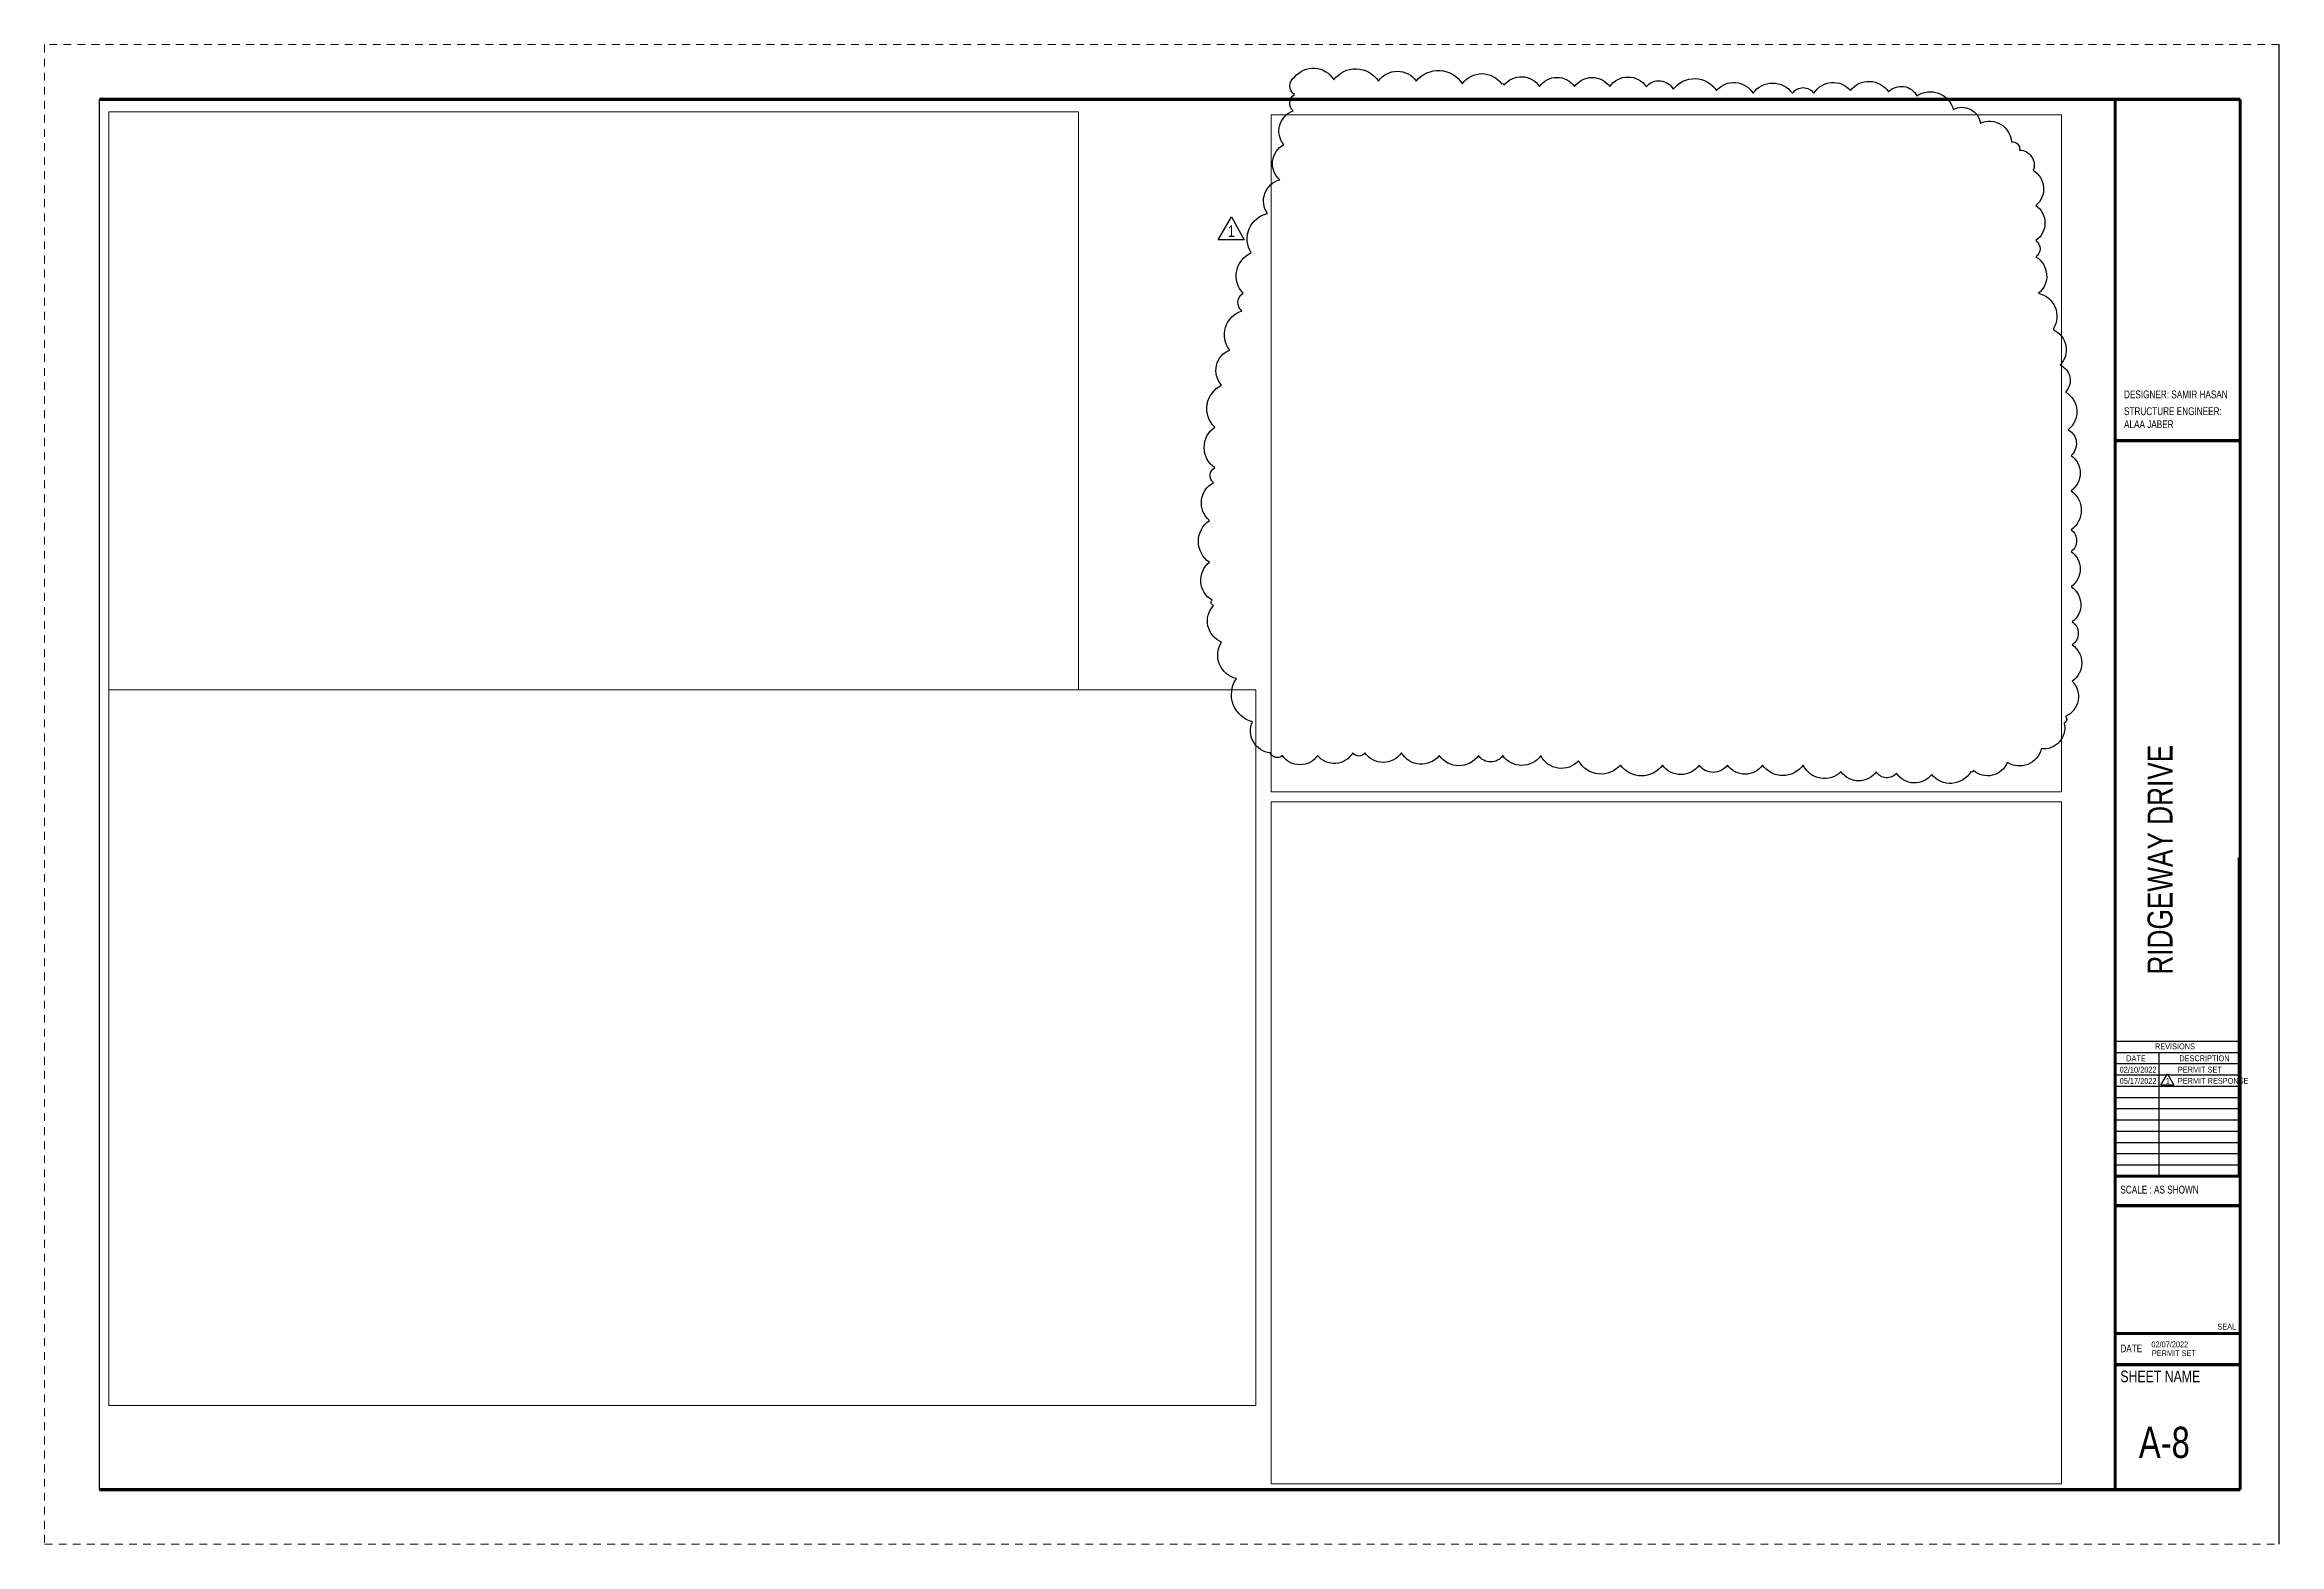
# Paper-space layout 'A8' of a CAD drawing. Extents: x 38.4 to 74.2, y 15.7 to 39.7.
import ezdxf

# ---------------------------------------------------------------- set-up
doc = ezdxf.new("R2010")
doc.units = 0
doc.header["$LTSCALE"] = 20
doc.header["$MEASUREMENT"] = 0
doc.linetypes.add('HIDDEN2', pattern=[0.1875, 0.125, -0.0625])
doc.layers.get('0').update_dxf_attribs({"lineweight": 9})
doc.layers.add('Border', color=53, linetype='Continuous')
doc.layers.add('No Plot', color=33, linetype='HIDDEN2', lineweight=18, plot=False)
doc.styles.add('Text - MM', font='arial.ttf', dxfattribs={"width": 0.75, "height": 0.09375})

psp = doc.layouts.new('A8')

# ---------------------------------------------------------------- linework, layer by layer
at = {"linetype": 'HIDDEN2', "ltscale": 0.05}
for p, q in [((74.164, 39.701), (38.414, 39.701)), ((38.414, 39.701), (38.414, 15.701)), ((38.414, 15.701), (74.164, 15.701))]:
    psp.add_line(p, q, dxfattribs=at)
at = {"layer": 'Border'}
for p, q in [((74.164, 15.701), (74.164, 39.701)), ((39.289, 38.826), (73.539, 38.826)), ((73.539, 38.826), (39.289, 38.826)), ((39.289, 16.576), (39.289, 38.826)), ((71.539, 38.826), (71.539, 16.576)), ((73.539, 38.826), (73.539, 16.576)), ((71.539, 33.363), (73.539, 33.363)), ((73.539, 32.576), (73.539, 24.701)), ((73.513, 21.594), (73.513, 26.695)), ((71.539, 23.754), (73.539, 23.754)), ((71.539, 23.574), (73.539, 23.574)), ((71.539, 23.394), (73.539, 23.394)), ((72.236, 23.574), (72.236, 21.594)), ((71.539, 23.214), (73.539, 23.214)), ((71.539, 23.034), (73.539, 23.034)), ((71.539, 22.854), (73.539, 22.854)), ((71.539, 22.674), (73.539, 22.674)), ((71.539, 22.494), (73.539, 22.494)), ((71.539, 22.314), (73.539, 22.314)), ((71.539, 22.134), (73.539, 22.134)), ((71.539, 21.954), (73.539, 21.954)), ((71.539, 21.774), (73.539, 21.774)), ((71.539, 21.594), (73.539, 21.594)), ((73.539, 19.076), (71.539, 19.076)), ((73.539, 18.576), (71.539, 18.576)), ((73.539, 16.576), (39.289, 16.576))]:
    psp.add_line(p, q, dxfattribs=at)
psp.add_lwpolyline([(58.41, 39.183, -0.520567), (59.038, 39.139, -0.520567), (59.038, 39.139, -0.520567), (59.752, 39.118, -0.520567), (59.752, 39.118, -0.520567), (60.358, 39.118, -0.520567), (60.358, 39.118, -0.520567), (61.094, 39.074, -0.520567), (61.094, 39.074, -0.520567), (61.721, 39.074, -0.520567), (61.721, 39.074, -0.520567), (61.764, 39.053, -0.520567), (62.327, 39.031, -0.520567), (62.327, 39.031, -0.520567), (62.89, 39.031, -0.520567), (62.89, 39.031, -0.520567), (63.452, 39.031, -0.520567), (63.452, 39.031, -0.520567), (64.037, 39.031, -0.520567), (64.037, 39.031, -0.520567), (64.469, 38.988, -0.520567), (65.162, 38.966, -0.520567), (65.162, 38.966, -0.520567), (65.746, 38.923, -0.520567), (65.746, 38.923, -0.520567), (66.374, 38.923, -0.520567), (66.374, 38.923, -0.520567), (66.72, 38.923, -0.520567), (67.304, 38.966, -0.520567), (67.304, 38.966, -0.520567), (67.91, 38.945, -0.520567), (67.91, 38.945, -0.520567), (68.365, 38.88, -0.520567), (68.949, 38.663, -0.520567), (68.949, 38.663, -0.520567), (69.382, 38.447, -0.520567), (69.879, 38.144, -0.520567), (69.879, 38.144, -0.520567), (70.009, 38.014, -0.520567), (70.226, 37.69, -0.520567), (70.269, 37.128, -0.520567), (70.269, 37.128, -0.520567), (70.269, 37.128, -0.520567), (70.269, 36.565, -0.520567), (70.269, 36.565, -0.520567), (70.269, 36.306, -0.520567), (70.312, 35.722, -0.520567), (70.312, 35.722, -0.520567), (70.55, 35.159, -0.520567), (70.55, 35.159, -0.520567), (70.55, 35.137, -0.520567), (70.658, 34.575, -0.520567), (70.658, 34.575, -0.520567), (70.745, 34.142, -0.520567), (70.788, 33.537, -0.520567), (70.788, 33.537, -0.520567), (70.832, 33.126, -0.520567), (70.832, 32.563, -0.520567), (70.832, 32.563, -0.520567), (70.832, 31.936, -0.520567), (70.832, 31.936, -0.520567), (70.832, 31.59, -0.520567), (70.832, 31.027, -0.520567), (70.832, 31.027, -0.520567), (70.853, 30.465, -0.520567), (70.853, 30.465, -0.520567), (70.853, 30.097, -0.520567), (70.853, 29.513, -0.520567), (70.853, 29.513, -0.520567), (70.745, 28.951, -0.520567), (70.745, 28.951, -0.520567), (70.723, 28.843, -0.520567), (70.355, 28.432, -0.520567), (69.814, 28.215, -0.520567), (69.814, 28.215, -0.520567), (69.273, 28.085, -0.520567), (69.273, 28.085, -0.520567), (69.23, 28.064, -0.520567), (68.603, 28.021, -0.520567), (68.603, 28.021, -0.520567), (68.04, 28.042, -0.520567), (68.04, 28.042, -0.520567), (67.715, 28.064, -0.520567), (67.153, 28.064, -0.520567), (67.153, 28.064, -0.520567), (66.547, 28.172, -0.520567), (66.547, 28.172, -0.520567), (65.898, 28.172, -0.520567), (65.898, 28.172, -0.520567), (65.335, 28.172, -0.520567), (65.335, 28.172, -0.520567), (64.881, 28.172, -0.520567), (64.296, 28.172, -0.520567), (64.296, 28.172, -0.520567), (63.625, 28.172, -0.520567), (63.625, 28.172, -0.520567), (62.955, 28.237, -0.520567), (62.955, 28.237, -0.520567), (62.349, 28.323, -0.520567), (62.349, 28.323, -0.520567), (61.743, 28.323, -0.520567), (61.743, 28.323, -0.520567), (61.353, 28.323, -0.520567), (60.726, 28.323, -0.520567), (60.726, 28.323, -0.520567), (60.12, 28.367, -0.520567), (60.12, 28.367, -0.520567), (59.536, 28.367, -0.520567), (59.536, 28.367, -0.520567), (59.341, 28.367, -0.520567), (58.778, 28.323, -0.520567), (58.778, 28.323, -0.520567), (58.215, 28.323, -0.520567), (58.215, 28.323, -0.520567), (58.021, 28.367, -0.520567), (57.739, 28.864, -0.520567), (57.739, 28.864, -0.520567), (57.48, 29.556, -0.520567), (57.48, 29.556, -0.520567), (57.242, 30.14, -0.520567), (57.242, 30.14, -0.520567), (57.112, 30.725, -0.520567), (57.112, 30.725, -0.520567), (57.09, 30.811, -0.520567), (57.047, 31.417, -0.520567), (57.047, 31.417, -0.520567), (57.047, 32.087, -0.520567), (57.047, 32.087, -0.520567), (57.112, 32.693, -0.520567), (57.112, 32.693, -0.520567), (57.133, 32.931, -0.520567), (57.133, 33.58, -0.520567), (57.133, 33.58, -0.520567), (57.242, 34.251, -0.520567), (57.242, 34.251, -0.520567), (57.372, 34.813, -0.520567), (57.372, 34.813, -0.520567), (57.566, 35.44, -0.520567), (57.566, 35.44, -0.520567), (57.588, 35.722, -0.520567), (57.718, 36.37, -0.520567), (57.718, 36.37, -0.520567), (57.977, 36.998, -0.520567), (57.977, 36.998, -0.520567), (58.172, 37.539, -0.520567), (58.172, 37.539, -0.520567), (58.172, 37.539, -0.520567), (58.237, 38.101, -0.520567), (58.237, 38.101, -0.520567), (58.389, 38.642, -0.520567), (58.389, 38.642, -0.520567), (58.41, 38.901, -0.520567)], format="xyb", close=True, dxfattribs=at)
at = {"layer": 'Border', "const_width": 0.05}
for points in [[(39.289, 38.826), (73.539, 38.826)], [(71.539, 38.826), (71.539, 16.576)], [(73.539, 38.826), (73.539, 16.576)], [(71.539, 33.363), (73.539, 33.363)], [(71.539, 21.594), (73.539, 21.594)], [(71.539, 21.12), (73.539, 21.12)], [(71.539, 19.076), (73.539, 19.076)], [(71.539, 18.576), (73.539, 18.576)], [(73.539, 16.576), (39.289, 16.576)]]:
    psp.add_lwpolyline(points, dxfattribs=at)
at = {"layer": 'Border'}
for points in [[(57.403, 36.945), (57.605, 36.578), (57.188, 36.578), (57.403, 36.945)], [(72.376, 23.232), (72.477, 23.049), (72.269, 23.049), (72.376, 23.232)]]:
    psp.add_lwpolyline(points, dxfattribs=at)

# ---------------------------------------------------------------- texts
at = {"layer": 'Border', "style": 'Text - MM'}
for s, insert, char_height, width, attachment_point in [('1', (57.345, 36.81), 0.188, 2.25079, 1), ('DESIGNER: SAMIR HASAN', (71.68, 34.166), 0.125, 2.86487, 1), ('\\PSTRUCTURE ENGINEER:\\PALAA JABER', (71.68, 34.106), 0.125, 2.86487, 1), ('REVISIONS', (72.495, 23.717), 0.0938, 1.1254, 2), ('02/10/2022', (71.611, 23.344), 0.0938, 1.1254, 1), ('DATE', (71.715, 23.526), 0.0938, 1.1254, 1), ('PERMIT SET', (72.541, 23.345), 0.0938, 1.1254, 1), ('DESCRIPTION', (72.565, 23.526), 0.09375, 1.1254, 1), ('05/17/2022', (71.611, 23.164), 0.0938, 1.1254, 1), ('1', (72.347, 23.165), 0.0938, 1.1254, 1), ('PERMIT RESPONSE', (72.541, 23.165), 0.09375, 1.1254, 1), ('SCALE : AS SHOWN', (71.622, 21.44), 0.125, 1.76597, 1), ('02/07/2022', (72.118, 18.947), 0.0938, 1.1254, 1), ('SEAL', (73.475, 19.232), 0.0938, 0.44116, 3), ('DATE', (71.622, 18.898), 0.125, 1.76597, 1), ('PERMIT SET', (72.125, 18.807), 0.0938, 1.1254, 1), ('SHEET NAME', (71.622, 18.482), 0.1875, 1.76597, 1), ('A-8', (72.733, 17.075), 0.5, 1.75547, 9)]:
    psp.add_mtext(s, dxfattribs=dict(at, insert=insert, char_height=char_height, width=width, attachment_point=attachment_point))
at = {"layer": 'Border', "insert": (72.056, 24.818), "char_height": 0.4, "width": 8.94873, "attachment_point": 1, "rotation": 90, "style": 'Text - MM'}
psp.add_mtext('RIDGEWAY DRIVE', dxfattribs=at)

# ---------------------------------------------------------------- viewports
at = {"layer": 'No Plot'}
for center, size, view_center_point, view_height, status in [((47.198, 34), (15.514, 9.25249), (17453.66391, 1116.82892), 111.0298438, 3), ((64.358, 33.16), (12.649, 10.83825), (17310.27575, 1287.60492), 173.4119333, 5), ((64.358, 22.126), (12.649, 10.91572), (17544.59101, 1274.97507), 87.3257622, 4)]:
    psp.add_viewport(center=center, size=size, view_center_point=view_center_point, view_height=view_height, status=status, dxfattribs=at)
psp.add_viewport(center=(48.617, 23.647), size=(18.351, 11.45391), view_center_point=(17809.35718, 3112.68508), view_height=549.7879044, dxfattribs=at)

doc.saveas('drawing.dxf')
